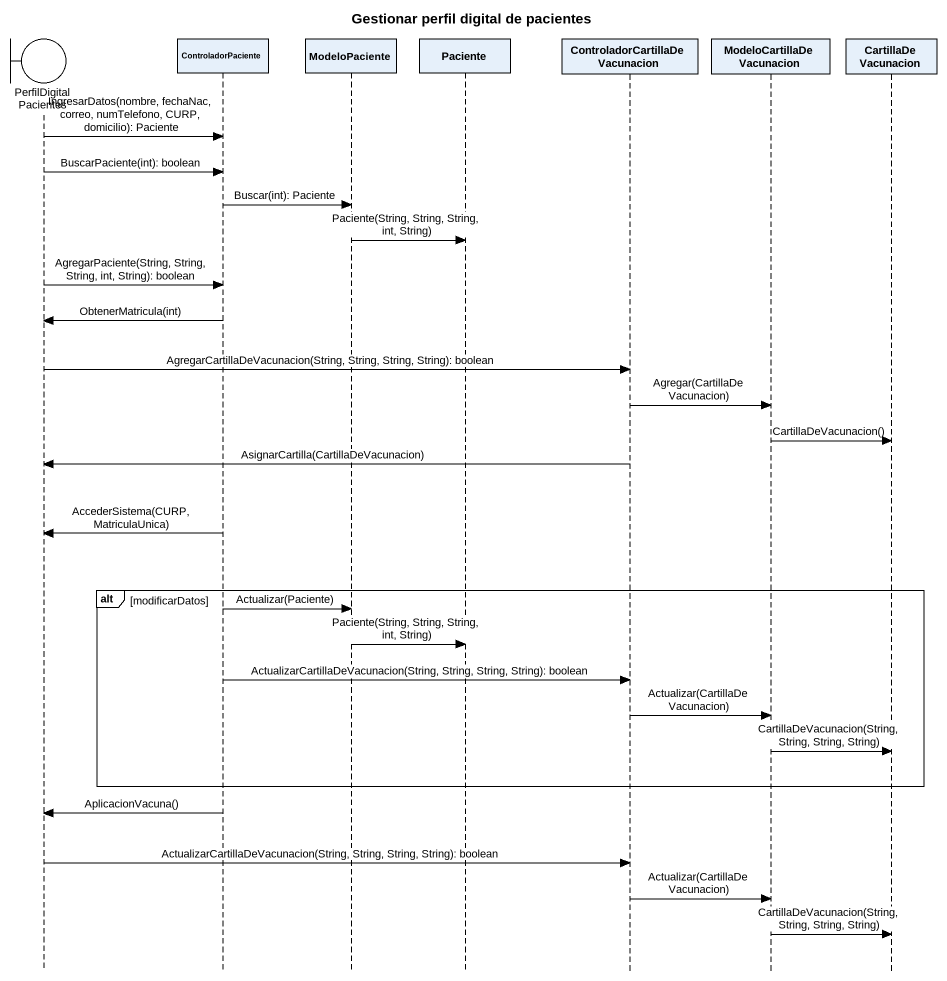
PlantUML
@startuml
title Gestionar perfil digital de pacientes
hide footbox
boundary PerfilDigitalPacientes
participant ControladorPaciente
participant ModeloPaciente
participant Paciente
participant "ControladorCartillaDeVacunacion" as ControladorCartillaDeVacunac
participant ModeloCartillaDeVacunacion
participant CartillaDeVacunacion

PerfilDigitalPacientes -> ControladorPaciente : IngresarDatos(nombre, fechaNac, correo, numTelefono, CURP, domicilio): Paciente
PerfilDigitalPacientes -> ControladorPaciente : BuscarPaciente(int): boolean
ControladorPaciente -> ModeloPaciente : Buscar(int): Paciente
ModeloPaciente -> Paciente : Paciente(String, String, String, int, String)
PerfilDigitalPacientes -> ControladorPaciente : AgregarPaciente(String, String, String, int, String): boolean
ControladorPaciente -> PerfilDigitalPacientes : ObtenerMatricula(int)
PerfilDigitalPacientes -> ControladorCartillaDeVacunac : AgregarCartillaDeVacunacion(String, String, String, String): boolean
ControladorCartillaDeVacunac -> ModeloCartillaDeVacunacion : Agregar(CartillaDeVacunacion)
ModeloCartillaDeVacunacion -> CartillaDeVacunacion : CartillaDeVacunacion()
ControladorCartillaDeVacunac -> PerfilDigitalPacientes : AsignarCartilla(CartillaDeVacunacion)
ControladorPaciente -> PerfilDigitalPacientes : AccederSistema(CURP, MatriculaUnica)
alt modificarDatos
  ControladorPaciente -> ModeloPaciente : Actualizar(Paciente)
  ModeloPaciente -> Paciente : Paciente(String, String, String, int, String)
  ControladorPaciente -> ControladorCartillaDeVacunac : ActualizarCartillaDeVacunacion(String, String, String, String): boolean
  ControladorCartillaDeVacunac -> ModeloCartillaDeVacunacion : Actualizar(CartillaDeVacunacion)
  ModeloCartillaDeVacunacion -> CartillaDeVacunacion : CartillaDeVacunacion(String, String, String, String)
end
ControladorPaciente -> PerfilDigitalPacientes : AplicacionVacuna()
PerfilDigitalPacientes -> ControladorCartillaDeVacunac : ActualizarCartillaDeVacunacion(String, String, String, String): boolean
ControladorCartillaDeVacunac -> ModeloCartillaDeVacunacion : Actualizar(CartillaDeVacunacion)
ModeloCartillaDeVacunacion -> CartillaDeVacunacion : CartillaDeVacunacion(String, String, String, String)
@enduml
